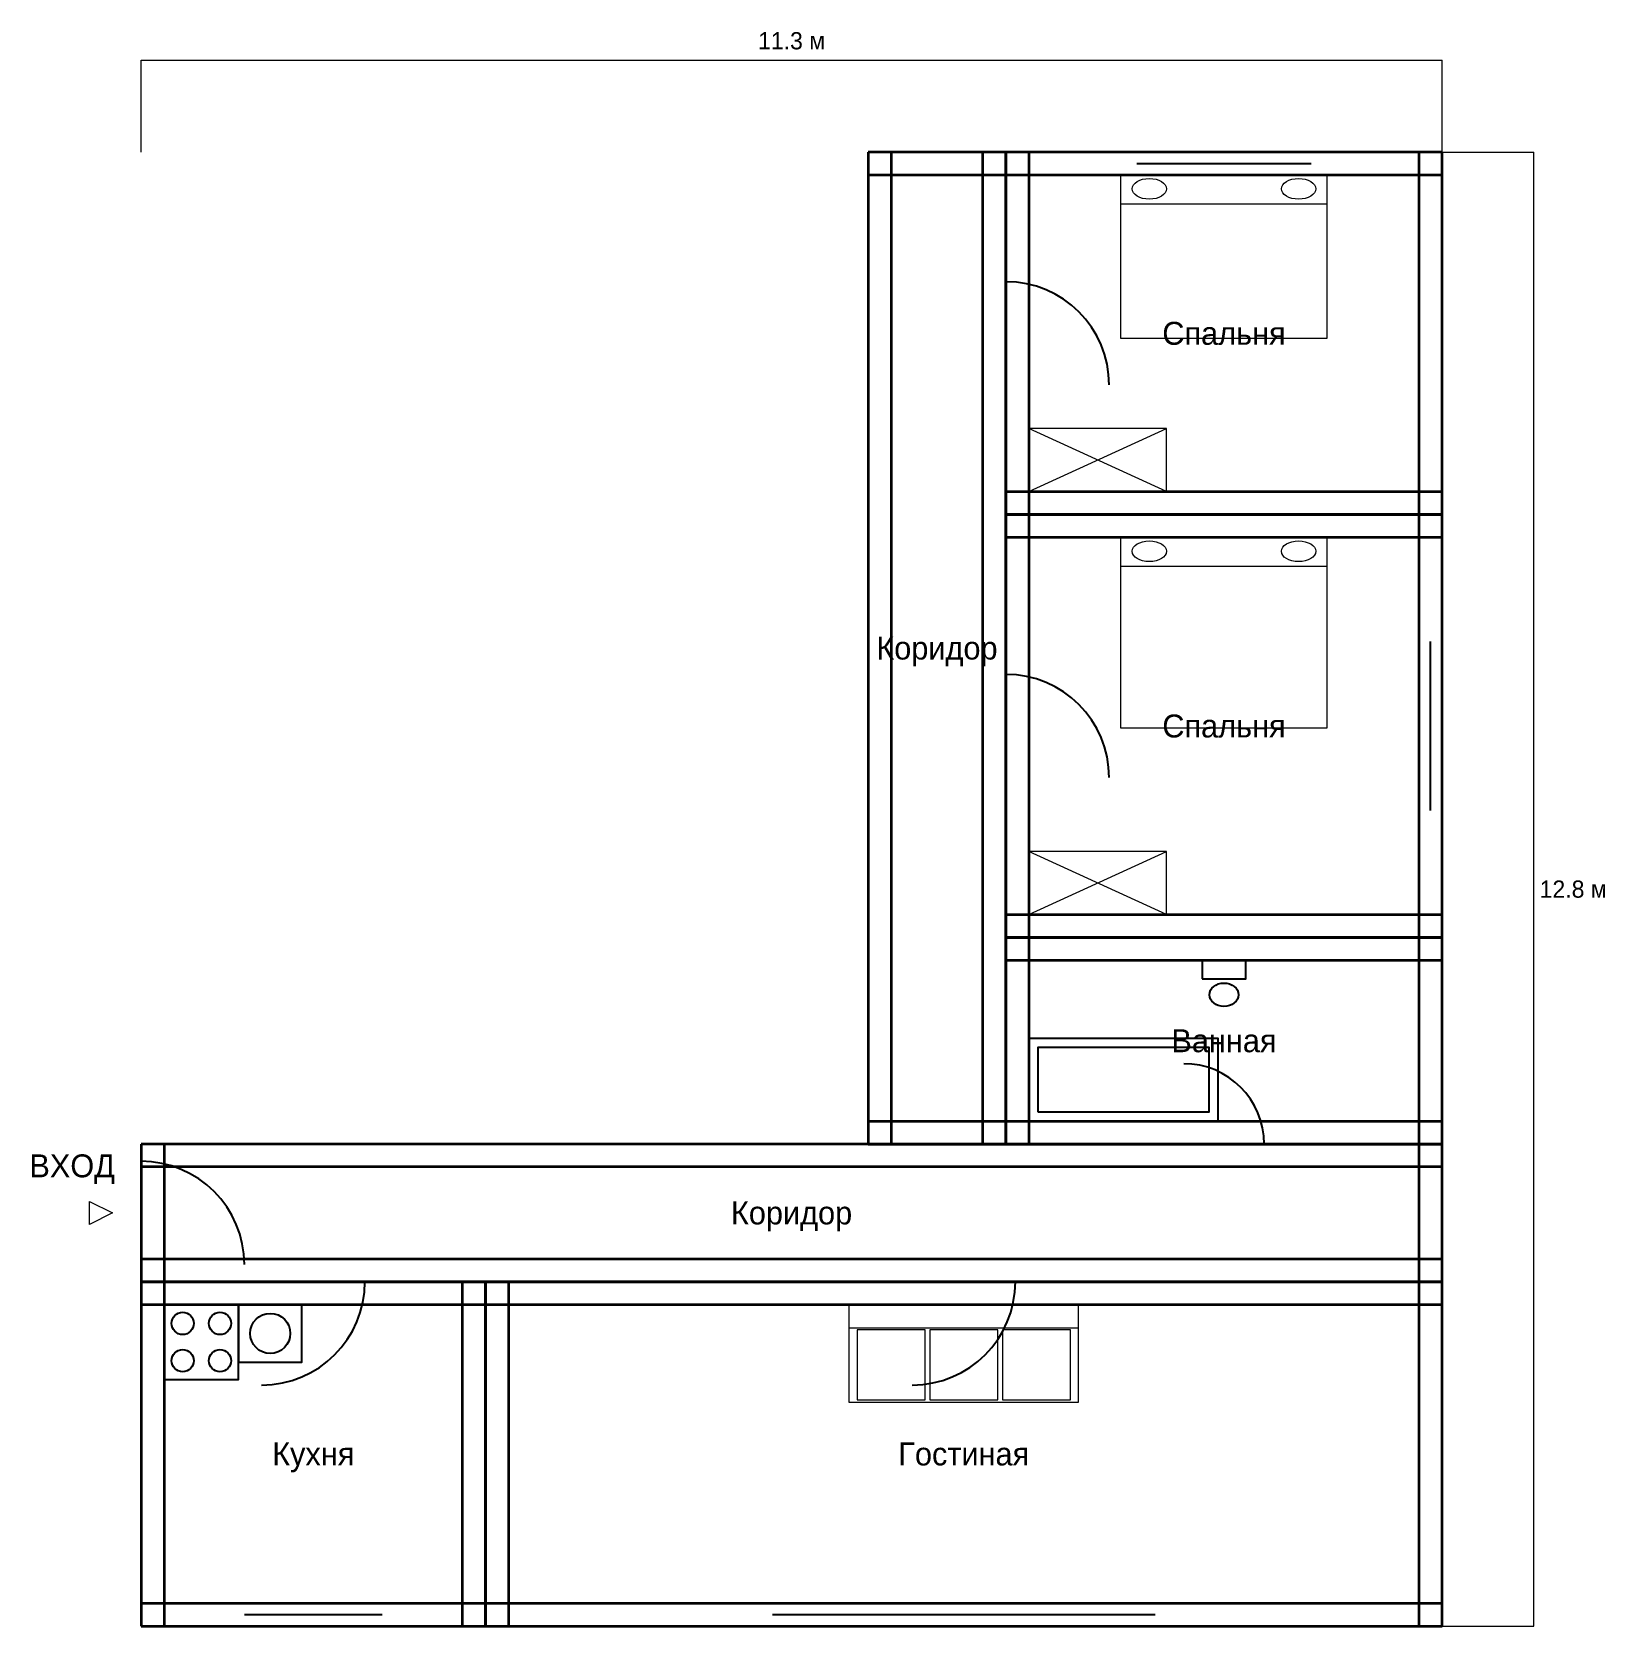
# Model space of a CAD drawing. Header units: metres. Extents: x -95 to 1275, y 0 to 1389.
import ezdxf
from ezdxf.enums import TextEntityAlignment as Align

# ---------------------------------------------------------------- set-up
doc = ezdxf.new("R2010")
doc.units = ezdxf.units.M
for name, color, linetype, lineweight in [('Двери', 7, 'Continuous', 25), ('Мебель', 7, 'Continuous', 18), ('Окна', 7, 'Continuous', 25), ('Размеры', 1, 'Continuous', 13), ('Стены', 7, 'Continuous', 35), ('Текст', 7, 'Continuous', 13)]:
    doc.layers.add(name, color=color, linetype=linetype, lineweight=lineweight)

msp = doc.modelspace()

# ---------------------------------------------------------------- linework, layer by layer
at = {"layer": 'Двери'}
for p, q in [((753.3, 1081.3), (753.3, 1171.3)), ((753.3, 739.2), (753.3, 829.2)), ((908.3, 420), (978.3, 420)), ((0, 315), (0, 405)), ((105, 300), (195, 300)), ((671.65, 300), (761.65, 300))]:
    msp.add_line(p, q, dxfattribs=at)
for centre, radius, start, end in [((753.3, 1081.3), 90, 0, 90), ((753.3, 739.2), 90, 0, 90), ((908.3, 420), 70, 0, 90), ((0, 315), 90, 0, 90), ((105, 300), 90, 270, 360), ((671.65, 300), 90, 270, 360)]:
    msp.add_arc(centre, radius, start, end, dxfattribs=at)
at = {"layer": 'Мебель'}
for p, q in [((853.3, 1239.2), (1033.3, 1239.2)), ((773.3, 988.4), (893.3, 1043.4)), ((893.3, 988.4), (773.3, 1043.4)), ((853.3, 923.4), (1033.3, 923.4)), ((773.3, 620), (893.3, 675)), ((893.3, 620), (773.3, 675)), ((616.65, 260), (816.65, 260))]:
    msp.add_line(p, q, dxfattribs=at)
for points in [[(853.3, 1122.09), (1033.3, 1122.09), (1033.3, 1264.2), (853.3, 1264.2), (853.3, 1122.09)], [(773.3, 988.4), (893.3, 988.4), (893.3, 1043.4), (773.3, 1043.4), (773.3, 988.4)], [(853.3, 782.62), (1033.3, 782.62), (1033.3, 948.4), (853.3, 948.4), (853.3, 782.62)], [(773.3, 620), (893.3, 620), (893.3, 675), (773.3, 675), (773.3, 620)], [(616.65, 195), (816.65, 195), (816.65, 280), (616.65, 280), (616.65, 195)], [(623.65, 197), (682.98, 197), (682.98, 258), (623.65, 258), (623.65, 197)], [(686.98, 197), (746.32, 197), (746.32, 258), (686.98, 258), (686.98, 197)], [(750.32, 197), (809.65, 197), (809.65, 258), (750.32, 258), (750.32, 197)]]:
    msp.add_lwpolyline(points, dxfattribs=at)
for centre in [(878.3, 1252.2), (1008.3, 1252.2), (878.3, 936.4), (1008.3, 936.4)]:
    msp.add_ellipse(centre, major_axis=(15, 0), ratio=0.6, dxfattribs=at)
at = {"layer": 'Окна'}
for p, q in [((867.3, 1284.2), (1019.3, 1284.2)), ((867.3, 1274.2), (1019.3, 1274.2)), ((867.3, 1264.2), (1019.3, 1264.2)), ((1113.3, 710.52), (1113.3, 857.88)), ((1123.3, 710.52), (1123.3, 857.88)), ((1133.3, 710.52), (1133.3, 857.88)), ((90, 20), (210, 20)), ((549.99, 20), (883.31, 20)), ((90, 10), (210, 10)), ((90, 0), (210, 0)), ((549.99, 10), (883.31, 10)), ((549.99, 0), (883.31, 0))]:
    msp.add_line(p, q, dxfattribs=at)
at = {"layer": 'Размеры', "color": 1}
for p, q in [((0, 1364.2), (1133.3, 1364.2)), ((0, 1284.2), (0, 1364.2)), ((1133.3, 1284.2), (1133.3, 1364.2)), ((1133.3, 1284.2), (1213.3, 1284.2)), ((1213.3, 0), (1213.3, 1284.2)), ((1133.3, 0), (1213.3, 0))]:
    msp.add_line(p, q, dxfattribs=at)
at = {"layer": 'Сантехника'}
for points in [[(924.3, 563.9), (962.3, 563.9), (962.3, 580), (924.3, 580), (924.3, 563.9)], [(773.3, 440), (938.3, 440), (938.3, 512), (773.3, 512), (773.3, 440)], [(781.3, 448), (930.3, 448), (930.3, 504), (781.3, 504), (781.3, 448)], [(20, 215), (85, 215), (85, 280), (20, 280), (20, 215)], [(85, 230), (140, 230), (140, 280), (85, 280), (85, 230)]]:
    msp.add_lwpolyline(points, dxfattribs=at)
for centre, radius in [((36.25, 263.75), 9.75), ((68.75, 263.75), 9.75), ((112.5, 255), 17.5), ((36.25, 231.25), 9.75), ((68.75, 231.25), 9.75)]:
    msp.add_circle(centre, radius, dxfattribs=at)
msp.add_ellipse((943.3, 550.1), major_axis=(12.67, 0), ratio=0.8, dxfattribs=at)
at = {"layer": 'Стены'}
for p, q in [((753.3, 1284.2), (633.3, 1284.2)), ((633.3, 1284.2), (633.3, 420)), ((653.3, 1284.2), (653.3, 420)), ((733.3, 420), (733.3, 1284.2)), ((753.3, 420), (753.3, 1284.2)), ((1133.3, 1284.2), (753.3, 1284.2)), ((753.3, 1284.2), (753.3, 968.4)), ((773.3, 1284.2), (773.3, 968.4)), ((1113.3, 968.4), (1113.3, 1284.2)), ((1133.3, 968.4), (1133.3, 1284.2)), ((753.3, 1264.2), (633.3, 1264.2)), ((1133.3, 1264.2), (753.3, 1264.2)), ((753.3, 988.4), (1133.3, 988.4)), ((1133.3, 968.4), (753.3, 968.4)), ((753.3, 968.4), (753.3, 600)), ((753.3, 968.4), (1133.3, 968.4)), ((773.3, 968.4), (773.3, 600)), ((1113.3, 600), (1113.3, 968.4)), ((1133.3, 600), (1133.3, 968.4)), ((1133.3, 948.4), (753.3, 948.4)), ((753.3, 620), (1133.3, 620)), ((1133.3, 600), (753.3, 600)), ((753.3, 600), (753.3, 420)), ((753.3, 600), (1133.3, 600)), ((773.3, 600), (773.3, 420)), ((1113.3, 420), (1113.3, 600)), ((1133.3, 420), (1133.3, 600)), ((1133.3, 580), (753.3, 580)), ((633.3, 440), (753.3, 440)), ((753.3, 440), (1133.3, 440)), ((1133.3, 420), (0, 420)), ((0, 420), (0, 300)), ((20, 420), (20, 300)), ((633.3, 420), (753.3, 420)), ((753.3, 420), (1133.3, 420)), ((1113.3, 300), (1113.3, 420)), ((1133.3, 300), (1133.3, 420)), ((1133.3, 400), (0, 400)), ((0, 320), (1133.3, 320)), ((300, 300), (0, 300)), ((0, 300), (0, 0)), ((0, 300), (1133.3, 300)), ((20, 300), (20, 0)), ((280, 0), (280, 300)), ((300, 0), (300, 300)), ((1133.3, 300), (300, 300)), ((300, 300), (300, 0)), ((320, 300), (320, 0)), ((1113.3, 0), (1113.3, 300)), ((1133.3, 0), (1133.3, 300)), ((300, 280), (0, 280)), ((1133.3, 280), (300, 280)), ((0, 20), (300, 20)), ((300, 20), (1133.3, 20)), ((0, 0), (300, 0)), ((300, 0), (1133.3, 0))]:
    msp.add_line(p, q, dxfattribs=at)
at = {"layer": 'Текст', "color": 3}
msp.add_lwpolyline([(-25, 360), (-45, 350), (-45, 370), (-25, 360)], dxfattribs=at)

# ---------------------------------------------------------------- texts
at = {"layer": 'Размеры', "color": 1}
msp.add_text('11.3 м', height=15, dxfattribs=at).set_placement((566.65, 1369.2), align=Align.BOTTOM_CENTER)
msp.add_text('12.8 м', height=15, dxfattribs=at).set_placement((1218.3, 642.1), align=Align.MIDDLE_LEFT)
at = {"layer": 'Текст'}
for s, p in [('Спальня', (943.3, 1126.3)), ('Коридор', (693.3, 852.1)), ('Спальня', (943.3, 784.2)), ('Ванная', (943.3, 510)), ('Коридор', (566.65, 360)), ('Кухня', (150, 150)), ('Гостиная', (716.65, 150))]:
    msp.add_text(s, height=20, dxfattribs=at).set_placement(p, align=Align.MIDDLE_CENTER)
at = {"layer": 'Текст', "color": 3}
msp.add_text('ВХОД', height=20, dxfattribs=at).set_placement((-60, 385), align=Align.BOTTOM_CENTER)

doc.saveas('drawing.dxf')
